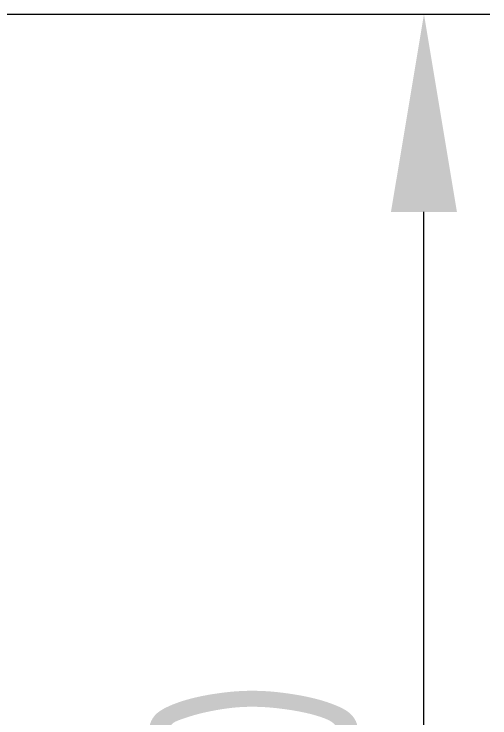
# Model space of a CAD drawing. Header units: millimetres. Extents: x -46397 to 283259, y -8690 to 23983.
# Drawn here: x -39552.4 to -39336, y 5452.8 to 5772.9 of the extents above; entities that cross this region are included whole.
import ezdxf

# ---------------------------------------------------------------- set-up
doc = ezdxf.new("R2010")
doc.units = ezdxf.units.MM
doc.layers.get('Defpoints').update_dxf_attribs({"lineweight": 0})
doc.layers.add('PHANTOM 2', color=8, linetype='Continuous', lineweight=0)
doc.styles.add('GHI CHÚ 1', font='isocp_IV25.ttf', dxfattribs={"width": 0.8})
doc.dimstyles.new('1-30SCALE', dxfattribs={"dimtxt": 75, "dimasz": 75, "dimexe": 37.5, "dimexo": 30, "dimgap": 30, "dimtad": 1, "dimtoh": 1, "dimdec": 0, "dimdsep": 46, "dimtxsty": 'GHI CHÚ 1', "dimcen": 0.09, "dimclrd": 256, "dimclre": 256, "dimclrt": 2, "dimadec": 0, "dimazin": 0, "dimtfac": 1, "dimtdec": 0, "dimtofl": 0, "dimtmove": 0, "dimatfit": 3, "dimfxl": 1, "dimlwd": 0, "dimlwe": 0, "dimarcsym": 0})

# ---------------------------------------------------------------- blocks, each defined once
blk = doc.blocks.new('*D1602')
at = {"layer": 'Defpoints', "color": 0, "transparency": 16777216}
for p in [(-39820.51, 5772.9, -1.5), (-39366.01, 5772.9), (-39595.05, 5022.9, -1.5)]:
    blk.add_point(p, dxfattribs=at)
at = {"layer": 'PHANTOM 2', "linetype": 'Continuous', "lineweight": 0, "transparency": 16777216}
for p, q in [((-39790.51, 5772.9), (-39336.01, 5772.9)), ((-39366.01, 5112.9), (-39366.01, 5682.9)), ((-39565.05, 5022.9), (-39336.01, 5022.9))]:
    blk.add_line(p, q, dxfattribs=at)
at = {"layer": 'PHANTOM 2', "transparency": 16777216}
for points in [[(-39381.01, 5682.9), (-39351.01, 5682.9), (-39366.01, 5772.9)], [(-39381.01, 5112.9), (-39351.01, 5112.9), (-39366.01, 5022.9)]]:
    blk.add_solid(points, dxfattribs=at)
at = {"layer": 'PHANTOM 2', "color": 2, "transparency": 16777216, "insert": (-39443.51, 5397.9), "char_height": 95, "attachment_point": 5, "rotation": 90, "style": 'GHI CHÚ 1'}
blk.add_mtext('750', dxfattribs=at)

msp = doc.modelspace()

# ---------------------------------------------------------------- dimensions: what is measured, and where the dimension line sits
at = {"layer": 'PHANTOM 2'}
dim = msp.add_linear_dim(base=(-39366.01, 5772.9), p1=(-39595.05, 5022.9, -1.5), p2=(-39820.51, 5772.9, -1.5), angle=90, dimstyle='1-30SCALE', override={"dimtxt": 95, "dimasz": 90, "dimexe": 30, "dimtmove": 1}, dxfattribs=at)
dim.commit()
dim.dimension.update_dxf_attribs({"geometry": '*D1602', "text_midpoint": (-39443.51, 5397.9)})

doc.saveas('drawing.dxf')
